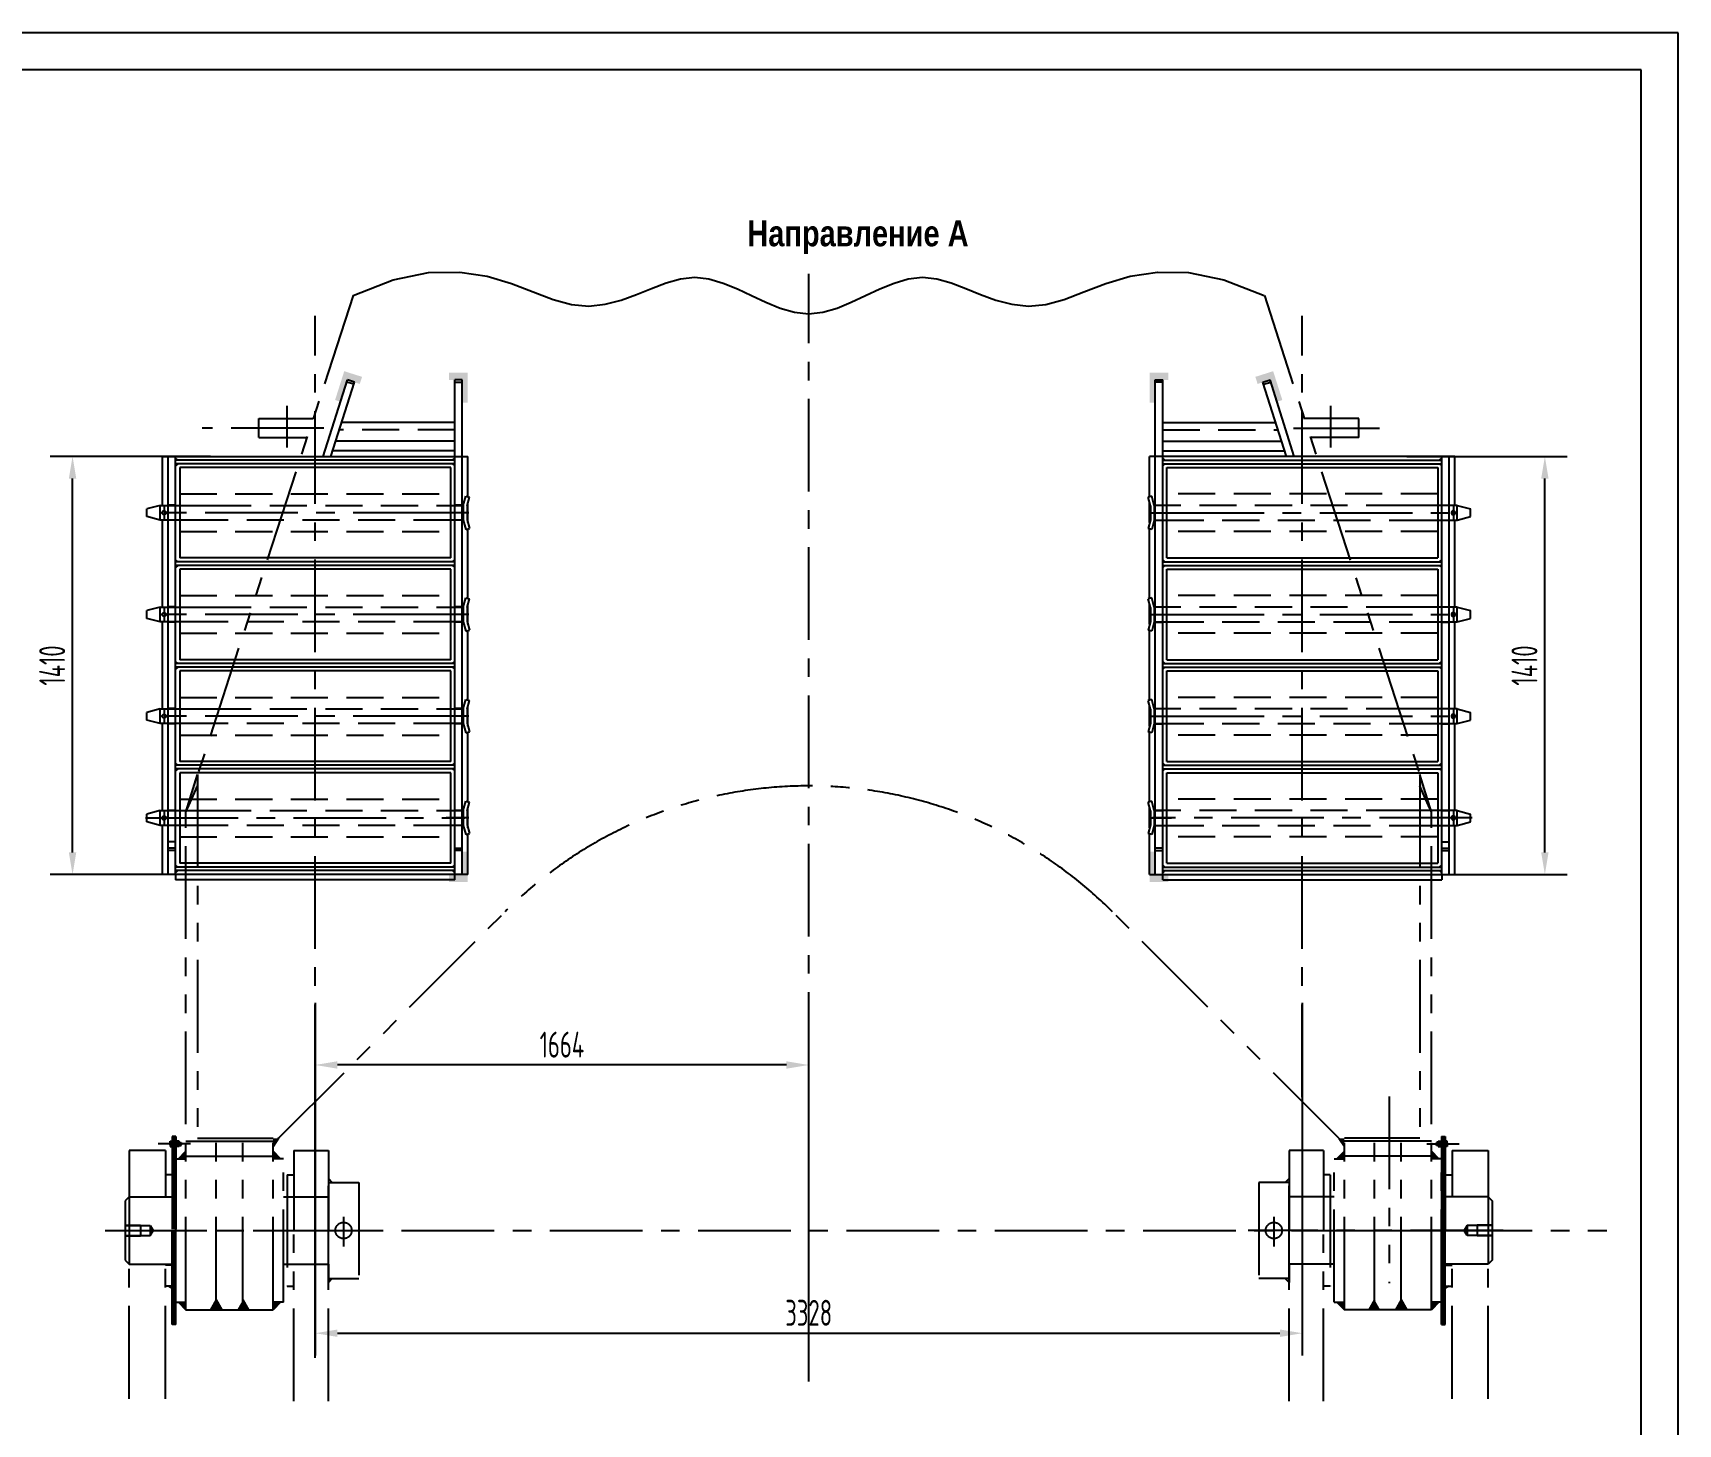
# Model space of a CAD drawing. Extents: x -460 to 10040, y 1734 to 9449.
# Drawn here: x 4493 to 10040, y 4758 to 9449 of the extents above; entities that cross this region are included whole.
import ezdxf

# ---------------------------------------------------------------- set-up
doc = ezdxf.new("R2010")
doc.units = 0
doc.header["$LTSCALE"] = 250
doc.header["$MEASUREMENT"] = 0
for name, pattern in [('F', [0.75, 0.5, -0.25]), ('G', [2, 1.25, -0.25, 0.25, -0.25]), ('K', [2.5, 1.25, -0.25, 0.25, -0.25, 0.25, -0.25])]:
    doc.linetypes.add(name, pattern=pattern)
doc.layers.get('DEFPOINTS').update_dxf_attribs({"linetype": 'CONTINUOUS'})
for name, color, linetype in [('01', 7, 'CONTINUOUS'), ('02', 1, 'CONTINUOUS'), ('04', 2, 'F'), ('05', 4, 'G'), ('07', 6, 'K'), ('08', 1, 'CONTINUOUS')]:
    doc.layers.add(name, color=color, linetype=linetype)
doc.styles.get("Standard").update_dxf_attribs({"font": 'isocp.shx', "width": 0.707, "bigfont": 'intecad.shx'})
doc.dimstyles.new('INTE', dxfattribs={"dimscale": 25, "dimtxt": 3.5, "dimasz": 3, "dimexe": 3, "dimexo": 0, "dimgap": 1, "dimtad": 1, "dimdec": 1, "dimzin": 9, "dimdsep": 46, "dimtxsty": 'Standard', "dimcen": 0, "dimclrd": 1, "dimclre": 1, "dimclrt": 3, "dimaunit": 1, "dimadec": 0, "dimazin": 0, "dimtfac": 1, "dimtdec": 1, "dimtofl": 0, "dimtmove": 0, "dimatfit": 0, "dimfxl": 0, "dimtzin": 0, "dimarcsym": 0})

# ---------------------------------------------------------------- blocks, each defined once
blk = doc.blocks.new('*D454')
at = {"layer": '08', "color": 1, "lineweight": -2}
for p, q in [((5091.7, 8021.2), (4551.4, 8021.2)), ((4626.4, 6686.2), (4626.4, 7946.2)), ((5130.1, 6611.2), (4551.4, 6611.2))]:
    blk.add_line(p, q, dxfattribs=at)
at = {"layer": '08', "color": 1}
for points in [[(4613.9, 7946.2), (4638.9, 7946.2), (4626.4, 8021.2)], [(4613.9, 6686.2), (4638.9, 6686.2), (4626.4, 6611.2)]]:
    blk.add_solid(points, dxfattribs=at)
at = {"layer": 'DEFPOINTS', "color": 0}
for p in [(4626.4, 8021.2), (5091.7, 8021.2), (5130.1, 6611.2)]:
    blk.add_point(p, dxfattribs=at)
at = {"layer": '08', "color": 3, "insert": (4557.7, 7316.2), "char_height": 87.5, "attachment_point": 5, "rotation": 90}
blk.add_mtext('1410', dxfattribs=at)
blk = doc.blocks.new('*D462')
at = {"layer": '08', "color": 1, "lineweight": -2}
for p, q in [((5444.6, 6179.4), (5444.6, 4989.9)), ((8772.6, 6179.4), (8772.6, 4989.9)), ((5519.6, 5064.9), (8697.6, 5064.9))]:
    blk.add_line(p, q, dxfattribs=at)
at = {"layer": '08', "color": 1}
for points in [[(5519.6, 5077.4), (5519.6, 5052.4), (5444.6, 5064.9)], [(8697.6, 5077.4), (8697.6, 5052.4), (8772.6, 5064.9)]]:
    blk.add_solid(points, dxfattribs=at)
at = {"layer": 'DEFPOINTS', "color": 0}
for p in [(5444.6, 6179.4), (8772.6, 6179.4), (8772.6, 5064.9)]:
    blk.add_point(p, dxfattribs=at)
at = {"layer": '08', "color": 3, "insert": (7108.6, 5133.7), "char_height": 87.5, "attachment_point": 5}
blk.add_mtext('3328', dxfattribs=at)
blk = doc.blocks.new('terter')
at = {"layer": '07', "linetype": 'K'}
for points in [[(8492.5, 10933.8), (8532, 11021.8), (8532, 11060.8)], [(12692.5, 10933.8), (12653, 11021.8), (12653, 11060.8)], [(8786.5, 9806.6), (8804.7, 9834.8), (8786.5, 9834.8)], [(12398.5, 9806.6), (12380.2, 9834.8), (12398.5, 9834.8)], [(8467.5, 9765.3), (8492.5, 9790.8), (8492.5, 9765.3)], [(8786.5, 9790.8), (8786.5, 9783.8), (8793.3, 9783.8)], [(8811.5, 9765.3), (8793.3, 9783.8), (8786.5, 9783.8), (8786.5, 9765.3)], [(12373.5, 9765.3), (12391.6, 9783.8), (12398.5, 9783.8), (12398.5, 9765.3)], [(12398.5, 9790.8), (12398.5, 9783.8), (12391.6, 9783.8)], [(12717.5, 9765.3), (12692.5, 9790.8), (12692.5, 9765.3)], [(8446, 9335.7), (8446, 9329.6), (8435.4, 9335.7)], [(12739, 9335.7), (12739, 9329.6), (12749.5, 9335.7)], [(8467.5, 9282.3), (8492.5, 9282.3), (8492.5, 9256.8)], [(8684.5, 9289.7), (8684.5, 9256.8), (8665.5, 9256.8)], [(8684.5, 9256.8), (8684.5, 9289.7), (8703.5, 9256.8)], [(8811.5, 9282.3), (8786.5, 9256.8), (8786.5, 9282.3)], [(12373.5, 9282.3), (12398.5, 9256.8), (12398.5, 9282.3)], [(12500.5, 9256.8), (12500.5, 9289.7), (12481.5, 9256.8)], [(12500.5, 9289.7), (12500.5, 9256.8), (12519.5, 9256.8)], [(12717.5, 9282.3), (12692.5, 9282.3), (12692.5, 9256.8)]]:
    blk.add_hatch(color=6, dxfattribs=at).paths.add_polyline_path(points)
h = blk.add_hatch(color=6, dxfattribs=at)
h.paths.add_polyline_path([(8594.5, 9256.8), (8613.5, 9256.8), (8594.5, 9289.7), (8594.5, 9289.7)])
h.paths.add_polyline_path([(8575.5, 9256.8), (8594.5, 9256.8), (8594.5, 9289.7)])
h = blk.add_hatch(color=6, dxfattribs=at)
h.paths.add_polyline_path([(12590.5, 9256.8), (12571.4, 9256.8), (12590.4, 9289.7), (12590.5, 9289.7)])
h.paths.add_polyline_path([(12609.5, 9256.8), (12590.5, 9256.8), (12590.5, 9289.7)])
at = {"layer": '02'}
blk.add_lwpolyline([(9056.2, 12676.2), (9191.5, 12729), (9310.7, 12753.4), (9415.6, 12755.5), (9508.2, 12741.4), (9590.2, 12717.3), (9663.6, 12689.1), (9730.3, 12663.2), (9792.1, 12645.5), (9850.7, 12640.6), (9906.6, 12646.9), (9960.3, 12661.1), (10012.1, 12680), (10062.4, 12700.4), (10111.6, 12718.9), (10160.1, 12732.4), (10208.1, 12737.6), (10256.1, 12732.3), (10304.1, 12718.4), (10352.1, 12698.7), (10400.1, 12676.2), (10448.1, 12653.6), (10496.1, 12633.9), (10544.1, 12620), (10592.1, 12614.7), (10640.1, 12620), (10688.1, 12633.9), (10736.1, 12653.6), (10784.1, 12676.2), (10832.1, 12698.7), (10880.1, 12718.4), (10928.1, 12732.3), (10976.1, 12737.6), (11024.1, 12732.4), (11072.6, 12718.9), (11121.8, 12700.4), (11172.1, 12680), (11223.9, 12661.1), (11277.6, 12646.9), (11333.5, 12640.6), (11392.1, 12645.5), (11453.9, 12663.2), (11520.6, 12689.1), (11594, 12717.3), (11676, 12741.4), (11768.6, 12755.5), (11873.5, 12753.4), (11992.7, 12729), (12128, 12676.2)], dxfattribs=at)
at = {"layer": '07', "color": 6, "linetype": 'K'}
for p, q in [((9056.2, 12676.2), (8532, 11060.8)), ((12128.8, 12675.9), (12653, 11060.8)), ((8737.9, 12261.3), (8921.5, 12261.3)), ((8737.9, 12197.3), (8737.9, 12261.3)), ((8832.9, 12304.3), (8832.9, 12163.4)), ((12447, 12261.3), (12263.4, 12261.3)), ((12352, 12304.3), (12352, 12163.4)), ((12447, 12197.3), (12447, 12261.3)), ((8957.3, 12229.3), (8546.8, 12229.3)), ((12227.6, 12229.3), (12517.4, 12229.3)), ((8737.9, 12197.3), (8900.8, 12197.3)), ((12447, 12197.3), (12284.1, 12197.3)), ((8492.5, 10933.8), (8532, 11060.8)), ((8532, 11060.8), (8532, 9834.8)), ((12653, 11060.8), (12653, 9834.8)), ((12692.5, 10933.8), (12653, 11060.8)), ((8492.5, 10933.8), (8532, 11021.8)), ((12692.5, 10933.8), (12653, 11021.8)), ((8492.5, 9256.8), (8492.5, 10933.8)), ((12692.5, 9256.8), (12692.5, 10933.8)), ((8804.7, 9834.8), (9568.6, 10598.6)), ((12380.2, 9834.8), (11616.3, 10598.6)), ((12549.9, 9975.7), (12549.9, 9345.8)), ((8439.6, 9824.5), (8446, 9824.5)), ((8439.6, 9815.8), (8439.6, 9824.5)), ((8446, 9820.8), (8439.6, 9820.8)), ((8446, 9840.8), (8446, 9523.8)), ((8459, 9840.8), (8446, 9840.8)), ((8446, 9824.5), (8446, 9815.8)), ((8446, 9820.8), (8476, 9820.8)), ((8447.5, 9840.8), (8447.5, 9523.8)), ((8449, 9840.8), (8449, 9523.8)), ((8450.5, 9820.8), (8450.5, 9815.8)), ((8476, 9819.8), (8450.5, 9819.8)), ((8452, 9840.8), (8452, 9523.8)), ((8459, 9840.8), (8459, 9523.8)), ((8459, 9815.8), (8459, 9823.5)), ((8459, 9823.5), (8461.6, 9823.5)), ((8470, 9824.6), (8461.6, 9824.6)), ((8461.6, 9824.6), (8461.6, 9815.8)), ((8461.6, 9823.5), (8461.6, 9815.8)), ((8470, 9820.8), (8461.6, 9820.8)), ((8470, 9815.8), (8470, 9824.6)), ((8476, 9820.8), (8476, 9815.8)), ((8492.5, 9824.8), (8786.5, 9824.8)), ((8532, 9834.8), (8786.5, 9834.8)), ((8594.5, 9256.8), (8594.5, 9834.8)), ((8684.5, 9256.8), (8684.5, 9834.8)), ((8786.5, 9256.8), (8786.5, 9834.8)), ((8804.7, 9834.8), (8786.5, 9806.6)), ((12380.2, 9834.8), (12398.5, 9806.6)), ((12398.5, 9256.8), (12398.5, 9834.8)), ((12653, 9834.8), (12398.5, 9834.8)), ((12692.5, 9824.8), (12398.5, 9824.8)), ((12500.5, 9256.8), (12500.5, 9834.8)), ((12590.5, 9256.8), (12590.5, 9834.8)), ((12739, 9820.8), (12709, 9820.8)), ((12709, 9820.8), (12709, 9815.8)), ((12709, 9819.8), (12734.5, 9819.8)), ((12715, 9824.6), (12723.4, 9824.6)), ((12715, 9815.8), (12715, 9824.6)), ((12715, 9820.8), (12723.4, 9820.8)), ((12723.4, 9824.6), (12723.4, 9815.8)), ((12726, 9823.5), (12723.4, 9823.5)), ((12723.4, 9823.5), (12723.4, 9815.8)), ((12726, 9840.8), (12726, 9523.8)), ((12726, 9840.8), (12739, 9840.8)), ((12726, 9815.8), (12726, 9823.5)), ((12733, 9840.8), (12733, 9523.8)), ((12734.5, 9820.8), (12734.5, 9815.8)), ((12736, 9840.8), (12736, 9523.8)), ((12737.5, 9840.8), (12737.5, 9523.8)), ((12739, 9840.8), (12739, 9523.8)), ((12745.4, 9824.5), (12739, 9824.5)), ((12739, 9824.5), (12739, 9815.8)), ((12739, 9820.8), (12745.4, 9820.8)), ((12745.4, 9815.8), (12745.4, 9824.5)), ((8423.2, 9793.4), (8301.2, 9793.4)), ((8301.2, 9793.4), (8301.2, 9637.3)), ((8507.7, 9815.8), (8398.7, 9815.8)), ((8423.2, 9793.4), (8423.2, 9637.3)), ((8436.5, 9815.8), (8479.5, 9815.8)), ((8439.6, 9815.8), (8439.6, 9807)), ((8446, 9810.8), (8439.6, 9810.8)), ((8439.6, 9807), (8446, 9807)), ((8446, 9807), (8446, 9815.8)), ((8446, 9810.8), (8476, 9810.8)), ((8450.5, 9810.8), (8450.5, 9815.8)), ((8476, 9811.8), (8450.5, 9811.8)), ((8456.9, 9815.8), (8463.6, 9815.8)), ((8461.6, 9815.8), (8459, 9817.3)), ((8459, 9815.8), (8459, 9808.1)), ((8459, 9815.8), (8461.6, 9814.2)), ((8459, 9808.1), (8461.6, 9808.1)), ((8459, 9282.3), (8459, 9765.3)), ((8459, 9765.3), (8492.5, 9765.3)), ((8471, 9815.8), (8460.5, 9815.8)), ((8461.6, 9806.9), (8461.6, 9815.8)), ((8461.6, 9808.1), (8461.6, 9815.8)), ((8470, 9810.8), (8461.6, 9810.8)), ((8470, 9806.9), (8461.6, 9806.9)), ((8467.5, 9765.3), (8492.5, 9790.8)), ((8470, 9815.8), (8470, 9806.9)), ((8476, 9810.8), (8476, 9815.8)), ((8492.5, 9774.8), (8786.5, 9774.8)), ((8811.5, 9765.3), (8786.5, 9790.8)), ((8821, 9765.3), (8786.5, 9765.3)), ((8821, 9282.3), (8821, 9765.3)), ((8856.9, 9793.4), (8973, 9793.4)), ((8856.9, 9793.4), (8856.9, 9523.8)), ((8973, 9793.4), (8973, 9523.8)), ((12328, 9793.4), (12211.9, 9793.4)), ((12211.9, 9793.4), (12211.9, 9523.8)), ((12328, 9793.4), (12328, 9523.8)), ((12364, 9282.3), (12364, 9765.3)), ((12364, 9765.3), (12398.5, 9765.3)), ((12373.5, 9765.3), (12398.5, 9790.8)), ((12692.5, 9774.8), (12398.5, 9774.8)), ((12677.2, 9815.8), (12786.2, 9815.8)), ((12717.5, 9765.3), (12692.5, 9790.8)), ((12726, 9765.3), (12692.5, 9765.3)), ((12748.4, 9815.8), (12705.4, 9815.8)), ((12709, 9810.8), (12709, 9815.8)), ((12709, 9811.8), (12734.5, 9811.8)), ((12739, 9810.8), (12709, 9810.8)), ((12713.9, 9815.8), (12724.4, 9815.8)), ((12715, 9815.8), (12715, 9806.9)), ((12715, 9810.8), (12723.4, 9810.8)), ((12715, 9806.9), (12723.4, 9806.9)), ((12728, 9815.8), (12721.3, 9815.8)), ((12723.4, 9815.8), (12726, 9817.3)), ((12723.4, 9806.9), (12723.4, 9815.8)), ((12726, 9815.8), (12723.4, 9814.2)), ((12723.4, 9808.1), (12723.4, 9815.8)), ((12726, 9808.1), (12723.4, 9808.1)), ((12726, 9815.8), (12726, 9808.1)), ((12726, 9282.3), (12726, 9765.3)), ((12734.5, 9810.8), (12734.5, 9815.8)), ((12739, 9807), (12739, 9815.8)), ((12739, 9810.8), (12745.4, 9810.8)), ((12745.4, 9807), (12739, 9807)), ((12745.4, 9815.8), (12745.4, 9807)), ((12761.7, 9793.4), (12883.8, 9793.4)), ((12761.7, 9793.4), (12761.7, 9637.3)), ((12883.8, 9793.4), (12883.8, 9637.3)), ((8446, 9711.8), (8423.2, 9711.8)), ((8833.8, 9711.8), (8833.8, 9335.7)), ((8834.2, 9711.8), (8856.9, 9711.8)), ((12350.7, 9711.8), (12328, 9711.8)), ((12351.1, 9711.8), (12351.1, 9335.7)), ((12739, 9711.8), (12761.7, 9711.8)), ((8973, 9698.8), (8973, 9637.3)), ((8973, 9698.8), (8986, 9685.8)), ((8973, 9361.8), (8973, 9685.8)), ((8973, 9685.8), (9075, 9685.8)), ((9075, 9685.8), (9075, 9361.8)), ((12109.9, 9685.8), (12109.9, 9361.8)), ((12211.9, 9685.8), (12109.9, 9685.8)), ((12211.9, 9698.8), (12198.9, 9685.8)), ((12211.9, 9698.8), (12211.9, 9637.3)), ((12211.9, 9361.8), (12211.9, 9685.8)), ((8301.2, 9637.3), (8288.2, 9624.3)), ((8288.2, 9624.3), (8288.2, 9423.3)), ((8301.2, 9637.3), (8301.2, 9410.3)), ((8301.2, 9637.3), (8446, 9637.3)), ((8821, 9637.3), (8973, 9637.3)), ((12364, 9637.3), (12211.9, 9637.3)), ((12883.8, 9637.3), (12739, 9637.3)), ((12883.8, 9637.3), (12883.8, 9410.3)), ((12883.8, 9637.3), (12896.8, 9624.3)), ((12896.8, 9624.3), (12896.8, 9423.3)), ((8288.2, 9541.8), (8339.2, 9541.8)), ((8339.2, 9541.8), (8339.2, 9505.8)), ((9024, 9570.3), (9024, 9469.3)), ((12160.9, 9570.3), (12160.9, 9469.3)), ((12845.8, 9541.8), (12845.8, 9505.8)), ((12896.8, 9541.8), (12845.8, 9541.8)), ((8250.8, 9523.8), (9110.3, 9523.8)), ((8288.2, 9541), (8372.2, 9541)), ((8288.2, 9506.5), (8372.2, 9506.5)), ((8288.2, 9505.8), (8339.2, 9505.8)), ((8372.2, 9541), (8372.2, 9506.5)), ((8372.2, 9541), (8382.1, 9523.8)), ((8372.2, 9506.5), (8382.1, 9523.8)), ((8446, 9206.8), (8446, 9523.8)), ((8447.5, 9206.8), (8447.5, 9523.8)), ((8449, 9206.8), (8449, 9523.8)), ((8452, 9206.8), (8452, 9523.8)), ((8459, 9206.8), (8459, 9523.8)), ((8856.9, 8948.2), (8856.9, 9523.8)), ((8973, 8948.2), (8973, 9523.8)), ((12934.1, 9523.8), (12074.6, 9523.8)), ((12211.9, 8948.2), (12211.9, 9523.8)), ((12328, 8948.2), (12328, 9523.8)), ((12445.3, 9523.8), (13006.6, 9523.8)), ((12726, 9206.8), (12726, 9523.8)), ((12733, 9206.8), (12733, 9523.8)), ((12736, 9206.8), (12736, 9523.8)), ((12737.5, 9206.8), (12737.5, 9523.8)), ((12739, 9206.8), (12739, 9523.8)), ((12812.8, 9541), (12802.8, 9523.8)), ((12812.8, 9506.5), (12802.8, 9523.8)), ((12812.8, 9541), (12812.8, 9506.5)), ((12896.8, 9541), (12812.8, 9541)), ((12896.8, 9506.5), (12812.8, 9506.5)), ((12896.8, 9505.8), (12845.8, 9505.8)), ((8288.2, 9423.3), (8301.2, 9410.3)), ((8301.2, 8956.7), (8301.2, 9410.3)), ((8301.2, 9410.3), (8446, 9410.3)), ((8423.2, 8956.7), (8423.2, 9410.3)), ((8446, 9406.8), (8423.2, 9406.8)), ((8821, 9410.3), (8973, 9410.3)), ((8973, 9410.3), (8973, 9348.8)), ((12364, 9410.3), (12211.9, 9410.3)), ((12211.9, 9410.3), (12211.9, 9348.8)), ((12883.8, 9410.3), (12739, 9410.3)), ((12739, 9406.8), (12761.7, 9406.8)), ((12761.7, 8956.7), (12761.7, 9410.3)), ((12896.8, 9423.3), (12883.8, 9410.3)), ((12883.8, 8956.7), (12883.8, 9410.3)), ((8446, 9335.7), (8423.2, 9335.7)), ((8435.4, 9335.7), (8446, 9329.6)), ((8834.2, 9335.7), (8856.9, 9335.7)), ((8973, 9361.8), (9075, 9361.8)), ((8973, 9348.8), (8986, 9361.8)), ((12211.9, 9361.8), (12109.9, 9361.8)), ((12211.9, 9348.8), (12198.9, 9361.8)), ((12350.7, 9335.7), (12328, 9335.7)), ((12739, 9335.7), (12761.7, 9335.7)), ((12749.5, 9335.7), (12739, 9329.6)), ((8459, 9282.3), (8492.5, 9282.3)), ((8467.5, 9282.3), (8492.5, 9256.8)), ((8594.5, 9289.7), (8575.5, 9256.8)), ((8594.5, 9289.7), (8613.5, 9256.8)), ((8684.5, 9289.7), (8703.5, 9256.8)), ((8821, 9282.3), (8786.5, 9282.3)), ((8811.5, 9282.3), (8786.5, 9256.8)), ((12364, 9282.3), (12398.5, 9282.3)), ((12373.5, 9282.3), (12398.5, 9256.8)), ((12500.5, 9289.7), (12481.5, 9256.8)), ((12590.5, 9289.7), (12571.5, 9256.8)), ((12590.5, 9289.7), (12609.5, 9256.8)), ((12717.5, 9282.3), (12692.5, 9256.8)), ((12726, 9282.3), (12692.5, 9282.3)), ((8492.5, 9256.8), (8786.5, 9256.8)), ((12692.5, 9256.8), (12398.5, 9256.8)), ((8459, 9206.8), (8446, 9206.8)), ((12726, 9206.8), (12739, 9206.8))]:
    blk.add_line(p, q, dxfattribs=at)
for centre in [(9024, 9523.8), (12160.9, 9523.8)]:
    blk.add_circle(centre, 27.5, dxfattribs=at)
for start, end in [(90, 135), (45, 90)]:
    blk.add_arc((10592.5, 9574.8), 1448, start, end, dxfattribs=at)
blk = doc.blocks.new('*D463')
at = {"layer": '08', "color": 1, "lineweight": -2}
for p, q in [((5444.6, 4982.1), (5444.6, 6044.3)), ((7108.6, 5085.1), (7108.6, 6044.3)), ((7033.6, 5969.3), (5519.6, 5969.3))]:
    blk.add_line(p, q, dxfattribs=at)
at = {"layer": '08', "color": 1}
for points in [[(5519.6, 5981.8), (5519.6, 5956.8), (5444.6, 5969.3)], [(7033.6, 5981.8), (7033.6, 5956.8), (7108.6, 5969.3)]]:
    blk.add_solid(points, dxfattribs=at)
at = {"layer": 'DEFPOINTS', "color": 0}
for p in [(5444.6, 5969.3), (7108.6, 5085.1), (5444.6, 4982.1)]:
    blk.add_point(p, dxfattribs=at)
at = {"layer": '08', "color": 3, "insert": (6276.6, 6038), "char_height": 87.5, "attachment_point": 5}
blk.add_mtext('1664', dxfattribs=at)
blk = doc.blocks.new('DXDF')
at = {"layer": '01', "color": 7, "linetype": 'Continuous'}
for p, q in [((6519.5, 5162.5), (6474.2, 5150.5)), ((7541.2, 5162.5), (7549.4, 5193.6)), ((7541.2, 5162.5), (7541.2, 5112.5)), ((7549.4, 5193.6), (7561.7, 5190.3)), ((7553.9, 5161.2), (7561.7, 5190.3)), ((7553.9, 5161.2), (7553.9, 5113.7)), ((6519.5, 5112.5), (6474.2, 5124.4)), ((7541.2, 5112.5), (7549.4, 5081.4)), ((7553.9, 5113.7), (7561.7, 5084.6)), ((7549.4, 5081.4), (7561.7, 5084.6))]:
    blk.add_line(p, q, dxfattribs=at)
at = {"layer": '01'}
for p, q in [((6519.5, 5162.5), (6571.3, 5162.5)), ((6519.5, 5112.5), (6519.5, 5162.5)), ((6571.3, 5162.5), (6584.8, 5162.5)), ((7498.8, 5162.5), (7512.3, 5162.5)), ((7537.3, 5162.5), (7541.2, 5162.5)), ((7541.2, 5162.5), (7541.2, 5112.5)), ((6474.2, 5124.4), (6474.2, 5150.5)), ((6571.3, 5112.5), (6519.5, 5112.5)), ((6584.8, 5112.5), (6571.3, 5112.5)), ((7512.3, 5112.5), (7498.8, 5112.5)), ((7541.2, 5112.5), (7537.3, 5112.5))]:
    blk.add_line(p, q, dxfattribs=at)
at = {"layer": '01', "color": 7, "linetype": 'Continuous'}
blk.add_circle((6532.2, 5137.5), 6.5, dxfattribs=at)
at = {"layer": '04', "color": 2, "linetype": 'F'}
for p, q in [((6584.8, 5162.5), (6701.1, 5162.5)), ((6701.1, 5162.5), (7498.8, 5162.5)), ((7512.3, 5162.5), (7537.3, 5162.5)), ((6701.1, 5112.5), (6584.8, 5112.5)), ((7498.8, 5112.5), (6701.1, 5112.5)), ((7537.3, 5112.5), (7512.3, 5112.5))]:
    blk.add_line(p, q, dxfattribs=at)
at = {"layer": '05', "color": 142, "linetype": 'G'}
blk.add_line((6532.2, 5162.5), (6532.2, 5112.5), dxfattribs=at)
blk = doc.blocks.new('*D453')
at = {"layer": '08', "color": 1, "lineweight": -2}
for p, q in [((9125.5, 8021.2), (9665.8, 8021.2)), ((9590.8, 6686.2), (9590.8, 7946.2)), ((9087.1, 6611.2), (9665.8, 6611.2))]:
    blk.add_line(p, q, dxfattribs=at)
at = {"layer": '08', "color": 1}
for points in [[(9578.3, 7946.2), (9603.3, 7946.2), (9590.8, 8021.2)], [(9578.3, 6686.2), (9603.3, 6686.2), (9590.8, 6611.2)]]:
    blk.add_solid(points, dxfattribs=at)
at = {"layer": 'DEFPOINTS', "color": 0}
for p in [(9125.5, 8021.2), (9590.8, 8021.2), (9087.1, 6611.2)]:
    blk.add_point(p, dxfattribs=at)
at = {"layer": '08', "color": 3, "insert": (9522, 7316.2), "char_height": 87.5, "attachment_point": 5, "rotation": 90}
blk.add_mtext('1410', dxfattribs=at)
blk = doc.blocks.new('*U473')
at = {"layer": '01'}
for points in [[(415, 292), (25, 292)], [(415, 5), (415, 292)]]:
    blk.add_lwpolyline(points, dxfattribs=at)
at = {"layer": '02'}
for points in [[(420, 297), (0, 297)], [(420, 0), (420, 297)]]:
    blk.add_lwpolyline(points, dxfattribs=at)

msp = doc.modelspace()

# ---------------------------------------------------------------- hatches: boundary and pattern name
at = {"layer": '01'}
for points in [[(5542.53, 8308.54), (5602.57, 8289.47), (5595.01, 8265.64), (5553.07, 8278.96), (5529.76, 8205.57), (5511.65, 8211.33)], [(5896.11, 8303.96), (5959.11, 8303.96), (5959.11, 8201.96), (5940.11, 8201.96), (5940.11, 8278.96), (5896.11, 8278.96)], [(8321.11, 8303.96), (8258.11, 8303.96), (8258.11, 8201.96), (8277.11, 8201.96), (8277.11, 8278.96), (8321.11, 8278.96)], [(8674.68, 8308.54), (8614.64, 8289.47), (8622.21, 8265.64), (8664.14, 8278.96), (8687.45, 8205.57), (8705.56, 8211.33)], [(5896.11, 6586.23), (5959.11, 6586.23), (5959.11, 6688.23), (5940.11, 6688.23), (5940.11, 6611.23), (5896.11, 6611.23)], [(8321.11, 6586.23), (8258.11, 6586.23), (8258.11, 6688.23), (8277.11, 6688.23), (8277.11, 6611.23), (8321.11, 6611.23)]]:
    msp.add_hatch(color=256, dxfattribs=at).paths.add_polyline_path(points)
h = msp.add_hatch(color=256, dxfattribs=at)
h.paths.add_polyline_path([(4974.11, 7996.73), (4974.11, 7989.59), (4981.85, 7996.73)])
h.paths.add_polyline_path([(4974.11, 8015.58), (4974.11, 8008.73), (4981.85, 8008.73)])
h = msp.add_hatch(color=256, dxfattribs=at)
h.paths.add_polyline_path([(5915.11, 7996.73), (5915.11, 7989.59), (5907.36, 7996.73)])
h.paths.add_polyline_path([(5915.11, 8015.58), (5915.11, 8008.73), (5907.36, 8008.73)])
h = msp.add_hatch(color=256, dxfattribs=at)
h.paths.add_polyline_path([(8302.11, 7996.73), (8302.11, 7989.59), (8309.85, 7996.73)])
h.paths.add_polyline_path([(8302.11, 8015.58), (8302.11, 8008.73), (8309.85, 8008.73)])
h = msp.add_hatch(color=256, dxfattribs=at)
h.paths.add_polyline_path([(9243.11, 7996.73), (9243.11, 7989.59), (9235.36, 7996.73)])
h.paths.add_polyline_path([(9243.11, 8015.58), (9243.11, 8008.73), (9235.36, 8008.73)])
h = msp.add_hatch(color=256, dxfattribs=at)
h.paths.add_polyline_path([(4974.11, 7653.73), (4974.11, 7646.59), (4981.85, 7653.73)])
h.paths.add_polyline_path([(4974.11, 7672.58), (4974.11, 7665.73), (4981.85, 7665.73)])
h = msp.add_hatch(color=256, dxfattribs=at)
h.paths.add_polyline_path([(5915.11, 7653.73), (5915.11, 7646.59), (5907.36, 7653.73)])
h.paths.add_polyline_path([(5915.11, 7672.58), (5915.11, 7665.73), (5907.36, 7665.73)])
h = msp.add_hatch(color=256, dxfattribs=at)
h.paths.add_polyline_path([(8302.11, 7653.73), (8302.11, 7646.59), (8309.85, 7653.73)])
h.paths.add_polyline_path([(8302.11, 7672.58), (8302.11, 7665.73), (8309.85, 7665.73)])
h = msp.add_hatch(color=256, dxfattribs=at)
h.paths.add_polyline_path([(9243.11, 7653.73), (9243.11, 7646.59), (9235.36, 7653.73)])
h.paths.add_polyline_path([(9243.11, 7672.58), (9243.11, 7665.73), (9235.36, 7665.73)])
h = msp.add_hatch(color=256, dxfattribs=at)
h.paths.add_polyline_path([(4974.11, 7310.73), (4974.11, 7303.59), (4981.85, 7310.73)])
h.paths.add_polyline_path([(4974.11, 7329.58), (4974.11, 7322.73), (4981.85, 7322.73)])
h = msp.add_hatch(color=256, dxfattribs=at)
h.paths.add_polyline_path([(5915.11, 7310.73), (5915.11, 7303.59), (5907.36, 7310.73)])
h.paths.add_polyline_path([(5915.11, 7329.58), (5915.11, 7322.73), (5907.36, 7322.73)])
h = msp.add_hatch(color=256, dxfattribs=at)
h.paths.add_polyline_path([(8302.11, 7310.73), (8302.11, 7303.59), (8309.85, 7310.73)])
h.paths.add_polyline_path([(8302.11, 7329.58), (8302.11, 7322.73), (8309.85, 7322.73)])
h = msp.add_hatch(color=256, dxfattribs=at)
h.paths.add_polyline_path([(9243.11, 7310.73), (9243.11, 7303.59), (9235.36, 7310.73)])
h.paths.add_polyline_path([(9243.11, 7329.58), (9243.11, 7322.73), (9235.36, 7322.73)])
h = msp.add_hatch(color=256, dxfattribs=at)
h.paths.add_polyline_path([(4974.11, 6967.73), (4974.11, 6960.59), (4981.85, 6967.73)])
h.paths.add_polyline_path([(4974.11, 6986.58), (4974.11, 6979.73), (4981.85, 6979.73)])
h = msp.add_hatch(color=256, dxfattribs=at)
h.paths.add_polyline_path([(5915.11, 6967.73), (5915.11, 6960.59), (5907.36, 6967.73)])
h.paths.add_polyline_path([(5915.11, 6986.58), (5915.11, 6979.73), (5907.36, 6979.73)])
h = msp.add_hatch(color=256, dxfattribs=at)
h.paths.add_polyline_path([(8302.11, 6967.73), (8302.11, 6960.59), (8309.85, 6967.73)])
h.paths.add_polyline_path([(8302.11, 6986.58), (8302.11, 6979.73), (8309.85, 6979.73)])
h = msp.add_hatch(color=256, dxfattribs=at)
h.paths.add_polyline_path([(9243.11, 6967.73), (9243.11, 6960.59), (9235.36, 6967.73)])
h.paths.add_polyline_path([(9243.11, 6986.58), (9243.11, 6979.73), (9235.36, 6979.73)])
h = msp.add_hatch(color=256, dxfattribs=at)
h.paths.add_polyline_path([(4974.11, 6624.73), (4974.11, 6617.59), (4981.85, 6624.73)])
h.paths.add_polyline_path([(4974.11, 6643.58), (4974.11, 6636.73), (4981.85, 6636.73)])
h = msp.add_hatch(color=256, dxfattribs=at)
h.paths.add_polyline_path([(5915.11, 6624.73), (5915.11, 6617.59), (5907.36, 6624.73)])
h.paths.add_polyline_path([(5915.11, 6643.58), (5915.11, 6636.73), (5907.36, 6636.73)])
h = msp.add_hatch(color=256, dxfattribs=at)
h.paths.add_polyline_path([(8302.11, 6624.73), (8302.11, 6617.59), (8309.85, 6624.73)])
h.paths.add_polyline_path([(8302.11, 6643.58), (8302.11, 6636.73), (8309.85, 6636.73)])
h = msp.add_hatch(color=256, dxfattribs=at)
h.paths.add_polyline_path([(9243.11, 6624.73), (9243.11, 6617.59), (9235.36, 6624.73)])
h.paths.add_polyline_path([(9243.11, 6643.58), (9243.11, 6636.73), (9235.36, 6636.73)])

# ---------------------------------------------------------------- linework, layer by layer
for p, q in [((5471.21, 8021.23), (5553.07, 8278.96)), ((5497.44, 8021.23), (5576.9, 8271.39)), ((5915.11, 6593.28), (5915.11, 8278.96)), ((5940.11, 8278.96), (5915.11, 8278.96)), ((5915.11, 8271.09), (5940.11, 8271.09)), ((5940.11, 6611.23), (5940.11, 8278.96)), ((8277.11, 6611.23), (8277.11, 8278.96)), ((8277.11, 8278.96), (8302.11, 8278.96)), ((8302.11, 8271.09), (8277.11, 8271.09)), ((8302.11, 6593.28), (8302.11, 8278.96)), ((8719.77, 8021.23), (8640.32, 8271.39)), ((8746, 8021.23), (8664.14, 8278.96)), ((5915.11, 8135.44), (5533.72, 8135.44)), ((8302.11, 8135.44), (8683.5, 8135.44)), ((4930.11, 8021.23), (5959.11, 8021.23)), ((4930.11, 7856.23), (4930.11, 8021.23)), ((4949.11, 6611.23), (4949.11, 8021.23)), ((4974.11, 6611.23), (4974.11, 8021.23)), ((4981.85, 8008.73), (4974.11, 8015.58)), ((4981.85, 7996.73), (4974.11, 7989.59)), ((5907.36, 8008.73), (5915.11, 8015.58)), ((5907.36, 7996.73), (5915.11, 7989.59)), ((5959.11, 7885.49), (5959.11, 8021.23)), ((9287.11, 8021.23), (8258.11, 8021.23)), ((8258.11, 7885.49), (8258.11, 8021.23)), ((8309.85, 8008.73), (8302.11, 8015.58)), ((8309.85, 7996.73), (8302.11, 7989.59)), ((9235.36, 8008.73), (9243.11, 8015.58)), ((9235.36, 7996.73), (9243.11, 7989.59)), ((9243.11, 6611.23), (9243.11, 8021.23)), ((9268.11, 6611.23), (9268.11, 8021.23)), ((9287.11, 7856.23), (9287.11, 8021.23)), ((4987.61, 7983.73), (4987.61, 7678.73)), ((5901.61, 7678.73), (5901.61, 7983.73)), ((8315.61, 7678.73), (8315.61, 7983.73)), ((9229.61, 7983.73), (9229.61, 7678.73)), ((5959.11, 7798.21), (5959.11, 7864.25)), ((8258.11, 7798.21), (8258.11, 7864.25)), ((4930.11, 7513.23), (4930.11, 7806.23)), ((5959.11, 7542.49), (5959.11, 7776.98)), ((8258.11, 7542.49), (8258.11, 7776.98)), ((9287.11, 7513.23), (9287.11, 7806.23)), ((4981.85, 7665.73), (4974.11, 7672.58)), ((5907.36, 7665.73), (5915.11, 7672.58)), ((8309.85, 7665.73), (8302.11, 7672.58)), ((9235.36, 7665.73), (9243.11, 7672.58)), ((4981.85, 7653.73), (4974.11, 7646.59)), ((4987.61, 7640.73), (4987.61, 7335.73)), ((5901.61, 7335.73), (5901.61, 7640.73)), ((5907.36, 7653.73), (5915.11, 7646.59)), ((8309.85, 7653.73), (8302.11, 7646.59)), ((8315.61, 7335.73), (8315.61, 7640.73)), ((9229.61, 7640.73), (9229.61, 7335.73)), ((9235.36, 7653.73), (9243.11, 7646.59)), ((5959.11, 7455.21), (5959.11, 7521.25)), ((8258.11, 7455.21), (8258.11, 7521.25)), ((4930.11, 7170.23), (4930.11, 7463.23)), ((5959.11, 7199.49), (5959.11, 7433.98)), ((8258.11, 7199.49), (8258.11, 7433.98)), ((9287.11, 7170.23), (9287.11, 7463.23)), ((4981.85, 7322.73), (4974.11, 7329.58)), ((5907.36, 7322.73), (5915.11, 7329.58)), ((8309.85, 7322.73), (8302.11, 7329.58)), ((9235.36, 7322.73), (9243.11, 7329.58)), ((4981.85, 7310.73), (4974.11, 7303.59)), ((4987.61, 7297.73), (4987.61, 6992.73)), ((5901.61, 6992.73), (5901.61, 7297.73)), ((5907.36, 7310.73), (5915.11, 7303.59)), ((8309.85, 7310.73), (8302.11, 7303.59)), ((8315.61, 6992.73), (8315.61, 7297.73)), ((9229.61, 7297.73), (9229.61, 6992.73)), ((9235.36, 7310.73), (9243.11, 7303.59)), ((5959.11, 7112.21), (5959.11, 7178.25)), ((8258.11, 7112.21), (8258.11, 7178.25)), ((4930.11, 6827.23), (4930.11, 7120.23)), ((9287.11, 6827.23), (9287.11, 7120.23)), ((5959.11, 6856.49), (5959.11, 7090.98)), ((8258.11, 6856.49), (8258.11, 7090.98)), ((4949.11, 6611.23), (4949.11, 6999.36)), ((4974.11, 6611.23), (4974.11, 6999.36)), ((9243.11, 6611.23), (9243.11, 6999.36)), ((9268.11, 6611.23), (9268.11, 6999.36)), ((4981.85, 6979.73), (4974.11, 6986.58)), ((4981.85, 6967.73), (4974.11, 6960.59)), ((4987.61, 6954.73), (4987.61, 6649.73)), ((5901.61, 6649.73), (5901.61, 6954.73)), ((5907.36, 6979.73), (5915.11, 6986.58)), ((5907.36, 6967.73), (5915.11, 6960.59)), ((8309.85, 6979.73), (8302.11, 6986.58)), ((8309.85, 6967.73), (8302.11, 6960.59)), ((8315.61, 6649.73), (8315.61, 6954.73)), ((9229.61, 6954.73), (9229.61, 6649.73)), ((9235.36, 6979.73), (9243.11, 6986.58)), ((9235.36, 6967.73), (9243.11, 6960.59)), ((5959.11, 6769.21), (5959.11, 6835.25)), ((8258.11, 6769.21), (8258.11, 6835.25)), ((4930.11, 6611.23), (4930.11, 6777.23)), ((9287.11, 6611.23), (9287.11, 6777.23)), ((5959.11, 6611.23), (5959.11, 6747.98)), ((8258.11, 6611.23), (8258.11, 6747.98)), ((5915.11, 6699.83), (5940.11, 6699.83)), ((5940.11, 6691.95), (5915.11, 6691.95)), ((8302.11, 6699.83), (8277.11, 6699.83)), ((8277.11, 6691.95), (8302.11, 6691.95)), ((5959.11, 6611.23), (4930.11, 6611.23)), ((4974.11, 6611.23), (4949.11, 6611.23)), ((4981.85, 6636.73), (4974.11, 6643.58)), ((4981.85, 6624.73), (4974.11, 6617.59)), ((4974.11, 6611.23), (4974.11, 6593.28)), ((5907.36, 6636.73), (5915.11, 6643.58)), ((5907.36, 6624.73), (5915.11, 6617.59)), ((8258.11, 6611.23), (9287.11, 6611.23)), ((8309.85, 6636.73), (8302.11, 6643.58)), ((8309.85, 6624.73), (8302.11, 6617.59)), ((9235.36, 6636.73), (9243.11, 6643.58)), ((9235.36, 6624.73), (9243.11, 6617.59)), ((9243.11, 6611.23), (9268.11, 6611.23)), ((9243.11, 6611.23), (9243.11, 6593.28)), ((5915.11, 6593.28), (4974.11, 6593.28)), ((8302.11, 6593.28), (9243.11, 6593.28))]:
    msp.add_line(p, q, dxfattribs=at)
at = {"layer": '01', "color": 7, "linetype": 'Continuous'}
for p, q in [((5574.63, 8264.25), (5550.8, 8271.81)), ((5576.9, 8271.39), (5553.07, 8278.96)), ((8640.32, 8271.39), (8664.14, 8278.96)), ((8642.59, 8264.25), (8666.41, 8271.81)), ((5915.11, 8072.64), (5513.77, 8072.64)), ((8302.11, 8072.64), (8703.44, 8072.64)), ((5915.11, 8008.73), (4974.11, 8008.73)), ((5915.11, 7996.73), (4974.11, 7996.73)), ((5915.11, 8039.59), (5503.27, 8039.59)), ((8302.11, 8039.59), (8713.94, 8039.59)), ((8302.11, 8008.73), (9243.11, 8008.73)), ((8302.11, 7996.73), (9243.11, 7996.73)), ((5901.61, 7983.73), (4987.61, 7983.73)), ((8315.61, 7983.73), (9229.61, 7983.73)), ((5915.11, 7665.73), (4974.11, 7665.73)), ((5901.61, 7678.73), (4987.61, 7678.73)), ((8302.11, 7665.73), (9243.11, 7665.73)), ((8315.61, 7678.73), (9229.61, 7678.73)), ((5915.11, 7653.73), (4974.11, 7653.73)), ((5901.61, 7640.73), (4987.61, 7640.73)), ((8302.11, 7653.73), (9243.11, 7653.73)), ((8315.61, 7640.73), (9229.61, 7640.73)), ((5915.11, 7322.73), (4974.11, 7322.73)), ((5901.61, 7335.73), (4987.61, 7335.73)), ((8302.11, 7322.73), (9243.11, 7322.73)), ((8315.61, 7335.73), (9229.61, 7335.73)), ((5915.11, 7310.73), (4974.11, 7310.73)), ((5901.61, 7297.73), (4987.61, 7297.73)), ((8302.11, 7310.73), (9243.11, 7310.73)), ((8315.61, 7297.73), (9229.61, 7297.73)), ((5901.61, 6992.73), (4987.61, 6992.73)), ((8315.61, 6992.73), (9229.61, 6992.73)), ((5915.11, 6979.73), (4974.11, 6979.73)), ((5915.11, 6967.73), (4974.11, 6967.73)), ((5901.61, 6954.73), (4987.61, 6954.73)), ((8302.11, 6979.73), (9243.11, 6979.73)), ((8302.11, 6967.73), (9243.11, 6967.73)), ((8315.61, 6954.73), (9229.61, 6954.73)), ((5915.11, 6636.73), (4974.11, 6636.73)), ((5915.11, 6624.73), (4974.11, 6624.73)), ((5901.61, 6649.73), (4987.61, 6649.73)), ((8302.11, 6636.73), (9243.11, 6636.73)), ((8302.11, 6624.73), (9243.11, 6624.73)), ((8315.61, 6649.73), (9229.61, 6649.73))]:
    msp.add_line(p, q, dxfattribs=at)
at = {"layer": '04', "color": 2, "linetype": 'F'}
for p, q in [((5915.11, 8111.29), (5526.04, 8111.29)), ((8302.11, 8111.29), (8691.17, 8111.29)), ((4987.61, 7894.73), (5901.61, 7894.73)), ((9229.61, 7894.73), (8315.61, 7894.73)), ((4974.11, 7856.73), (4949.11, 7856.73)), ((5940.11, 7856.73), (5915.11, 7856.73)), ((8277.11, 7856.73), (8302.11, 7856.73)), ((9243.11, 7856.73), (9268.11, 7856.73)), ((4974.11, 7805.73), (4949.11, 7805.73)), ((4987.61, 7767.73), (5901.61, 7767.73)), ((5940.11, 7805.73), (5915.11, 7805.73)), ((8277.11, 7805.73), (8302.11, 7805.73)), ((9229.61, 7767.73), (8315.61, 7767.73)), ((9243.11, 7805.73), (9268.11, 7805.73)), ((4987.61, 7551.73), (5901.61, 7551.73)), ((9229.61, 7551.73), (8315.61, 7551.73)), ((4974.11, 7513.73), (4949.11, 7513.73)), ((5940.11, 7513.73), (5915.11, 7513.73)), ((8277.11, 7513.73), (8302.11, 7513.73)), ((9243.11, 7513.73), (9268.11, 7513.73)), ((4974.11, 7462.73), (4949.11, 7462.73)), ((5940.11, 7462.73), (5915.11, 7462.73)), ((8277.11, 7462.73), (8302.11, 7462.73)), ((9243.11, 7462.73), (9268.11, 7462.73)), ((4987.61, 7424.73), (5901.61, 7424.73)), ((9229.61, 7424.73), (8315.61, 7424.73)), ((4974.11, 7170.73), (4949.11, 7170.73)), ((4987.61, 7208.73), (5901.61, 7208.73)), ((5940.11, 7170.73), (5915.11, 7170.73)), ((8277.11, 7170.73), (8302.11, 7170.73)), ((9229.61, 7208.73), (8315.61, 7208.73)), ((9243.11, 7170.73), (9268.11, 7170.73)), ((4974.11, 7119.73), (4949.11, 7119.73)), ((5940.11, 7119.73), (5915.11, 7119.73)), ((8277.11, 7119.73), (8302.11, 7119.73)), ((9243.11, 7119.73), (9268.11, 7119.73)), ((4987.61, 7081.73), (5901.61, 7081.73)), ((9229.61, 7081.73), (8315.61, 7081.73)), ((4974.11, 6827.73), (4949.11, 6827.73)), ((4987.61, 6865.73), (5901.61, 6865.73)), ((5940.11, 6827.73), (5915.11, 6827.73)), ((8277.11, 6827.73), (8302.11, 6827.73)), ((9229.61, 6865.73), (8315.61, 6865.73)), ((9243.11, 6827.73), (9268.11, 6827.73)), ((4974.11, 6776.73), (4949.11, 6776.73)), ((5940.11, 6776.73), (5915.11, 6776.73)), ((8277.11, 6776.73), (8302.11, 6776.73)), ((9243.11, 6776.73), (9268.11, 6776.73)), ((4974.11, 6721.23), (4949.11, 6721.23)), ((4987.61, 6738.73), (5901.61, 6738.73)), ((9229.61, 6738.73), (8315.61, 6738.73)), ((9243.11, 6721.23), (9268.11, 6721.23)), ((4974.11, 6700.23), (4949.11, 6700.23)), ((4974.11, 6692.23), (4949.11, 6692.23)), ((9243.11, 6700.23), (9268.11, 6700.23)), ((9243.11, 6692.23), (9268.11, 6692.23))]:
    msp.add_line(p, q, dxfattribs=at)
at = {"layer": '05', "color": 142, "linetype": 'G'}
for p, q in [((7108.61, 4902.58), (7108.61, 8636.96)), ((4871.92, 6802.23), (5948.92, 6802.23)), ((9345.3, 6802.23), (8268.3, 6802.23)), ((4735.99, 5411.23), (9800.23, 5411.23))]:
    msp.add_line(p, q, dxfattribs=at)
at = {"layer": '05'}
for p, q in [((5444.61, 5861.23), (5444.61, 8495.18)), ((8772.61, 5861.23), (8772.61, 8495.18)), ((5885.67, 7831.23), (4919.67, 7831.23)), ((5962.29, 7831.23), (5885.67, 7831.23)), ((8254.92, 7831.23), (8331.54, 7831.23)), ((8331.54, 7831.23), (9297.54, 7831.23)), ((5885.67, 7488.23), (4919.67, 7488.23)), ((5962.29, 7488.23), (5885.67, 7488.23)), ((8254.92, 7488.23), (8331.54, 7488.23)), ((8331.54, 7488.23), (9297.54, 7488.23)), ((5885.67, 7145.23), (4919.67, 7145.23)), ((5962.29, 7145.23), (5885.67, 7145.23)), ((8254.92, 7145.23), (8331.54, 7145.23)), ((8331.54, 7145.23), (9297.54, 7145.23)), ((5962.29, 6802.23), (5885.67, 6802.23)), ((8254.92, 6802.23), (8331.54, 6802.23))]:
    msp.add_line(p, q, dxfattribs=at)

# ---------------------------------------------------------------- block references
at = {"layer": '01'}
for p in [(-1597.24, 2693.76), (-1597.24, 2350.76), (-1597.24, 2007.76), (-1597.24, 1664.76)]:
    msp.add_blockref('DXDF', p, dxfattribs=at)
at = {"layer": '01', "xscale": -1}
for p in [(15814.45, 2693.76), (15814.45, 2350.76), (15814.45, 2007.76), (15814.45, 1664.76)]:
    msp.add_blockref('DXDF', p, dxfattribs=at)
at = {"layer": '02', "xscale": 25, "yscale": 25, "zscale": 25}
msp.add_blockref('*U473', (-459.99, 2024.15), dxfattribs=at)
at = {"layer": '02'}
msp.add_blockref('terter', (-3483.84, -4112.52), dxfattribs=at)

# ---------------------------------------------------------------- texts
at = {"layer": '02', "insert": (6901.67, 8817.08), "char_height": 87.5, "attachment_point": 1}
msp.add_mtext('{\\fArial|b1|i0|c204|p34;\\W0.8;\\C0;Направление А}', dxfattribs=at)

# ---------------------------------------------------------------- dimensions: what is measured, and where the dimension line sits
at = {"layer": '08'}
for base, p1, p2, picture, middle in [((4626.44, 8021.23), (5130.11, 6611.23), (5091.69, 8021.23), '*D454', (4557.69, 7316.23)), ((9590.77, 8021.23), (9087.11, 6611.23), (9125.52, 8021.23), '*D453', (9522.02, 7316.23))]:
    dim = msp.add_linear_dim(base=base, p1=p1, p2=p2, angle=90, dimstyle='INTE', dxfattribs=at)
    dim.commit()
    dim.dimension.update_dxf_attribs({"geometry": picture, "text_midpoint": middle})
for base, p1, p2, picture, middle in [((8772.61, 5064.89), (5444.61, 6179.44), (8772.61, 6179.44), '*D462', (7108.61, 5133.65)), ((5444.61, 5969.26), (7108.61, 5085.09), (5444.61, 4982.14), '*D463', (6276.61, 6038.01))]:
    dim = msp.add_linear_dim(base=base, p1=p1, p2=p2, dimstyle='INTE', dxfattribs=at)
    dim.commit()
    dim.dimension.update_dxf_attribs({"geometry": picture, "text_midpoint": middle})

doc.saveas('drawing.dxf')
